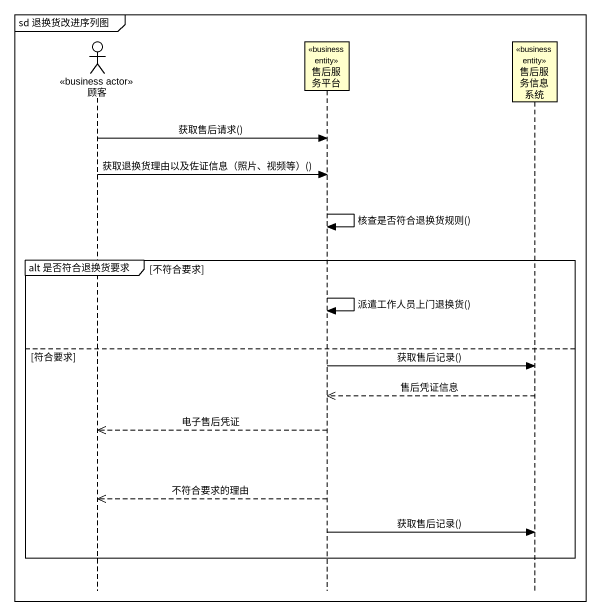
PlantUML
@startuml
mainframe sd 退换货改进序列图
hide footbox
actor 顾客 <<business actor>>
participant 售后服务平台 <<business entity>>
participant 售后服务信息系统 <<business entity>>

顾客 -> 售后服务平台 : 获取售后请求()
顾客 -> 售后服务平台 : 获取退换货理由以及佐证信息（照片、视频等）()
售后服务平台 -> 售后服务平台 : 核查是否符合退换货规则()
group alt 是否符合退换货要求 [不符合要求]
  售后服务平台 -> 售后服务平台 : 派遣工作人员上门退换货()
else 符合要求
  售后服务平台 -> 售后服务信息系统 : 获取售后记录()
  售后服务信息系统 -->> 售后服务平台 : 售后凭证信息
  售后服务平台 -->> 顾客 : 电子售后凭证
  售后服务平台 -->> 顾客 : 不符合要求的理由
  售后服务平台 -> 售后服务信息系统 : 获取售后记录()
end
@enduml
